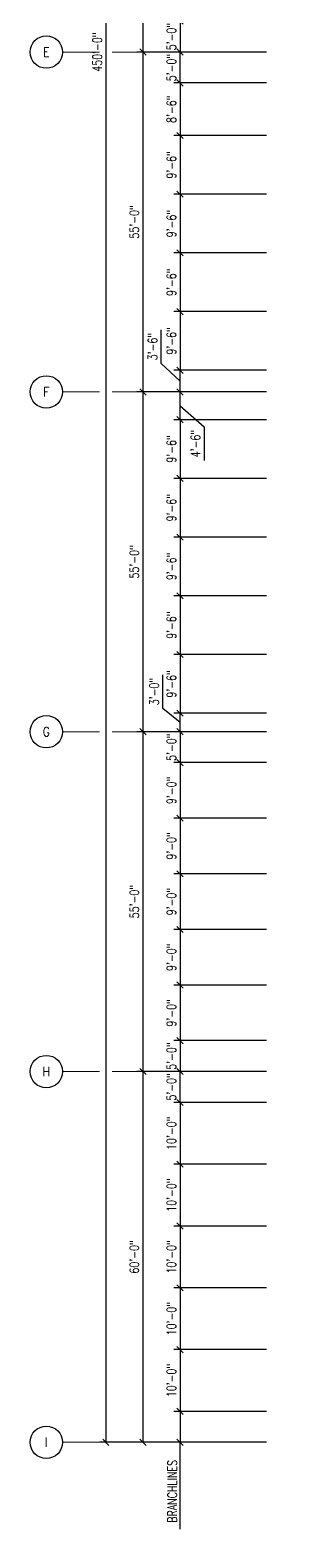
# Model space of a CAD drawing. Extents: x -14553 to 17595, y -13361 to 12610.
# Drawn here: x -1597 to -1114, y -5578 to -2657 of the extents above; entities that cross this region are included whole.
import ezdxf
from ezdxf.enums import TextEntityAlignment as Align

# ---------------------------------------------------------------- set-up
doc = ezdxf.new("R2010")
doc.units = 0
doc.header["$LTSCALE"] = 0.5
doc.header["$MEASUREMENT"] = 0
doc.layers.get('0').update_dxf_attribs({"linetype": 'CONTINUOUS'})
doc.layers.get('DEFPOINTS').update_dxf_attribs({"linetype": 'CONTINUOUS'})
doc.layers.add('Dim-Grid', color=11, linetype='CONTINUOUS', lineweight=20)
doc.layers.add('Grid-Bubbles', color=2, linetype='CONTINUOUS')
doc.styles.add('SECTION-ATTRIB-BOLD', font='simplex.shx', dxfattribs={"width": 0.75})
doc.styles.get("Standard").update_dxf_attribs({"font": 'SIMPLEX.SHX', "width": 0.75})
doc.dimstyles.new('NMBS T192', dxfattribs={"dimscale": 192, "dimtxt": 0.09375, "dimasz": 0.0625, "dimexe": 0.0625, "dimexo": 0.125, "dimgap": 0.03125, "dimtad": 1, "dimdec": 4, "dimrnd": 0.0625, "dimzin": 3, "dimdsep": 46, "dimlunit": 4, "dimtxsty": 'Standard', "dimblk1": 'OBLIQUE', "dimblk2": 'OBLIQUE', "dimsah": 1, "dimcen": -0.125, "dimclrt": 2, "dimadec": 0, "dimazin": 0, "dimtfac": 0.625, "dimtdec": 4, "dimtmove": 0, "dimatfit": 2, "dimfxl": 0.0625, "dimtvp": 0.7, "dimtolj": 1, "dimtzin": 3, "dimarcsym": 0})

# ---------------------------------------------------------------- blocks, each defined once
blk = doc.blocks.new('_OBLIQUE')
at = {"color": 0, "linetype": 'ByBlock'}
blk.add_line((-0.5, -0.5), (0.5, 0.5), dxfattribs=at)
blk = doc.blocks.new('*D263')
at = {"layer": 'DEFPOINTS', "color": 0, "transparency": 16777216}
for p in [(-1113.7, -2040), (-1377.7, -2700), (-1113.7, -2700)]:
    blk.add_point(p, dxfattribs=at)
at = {"layer": 'Dim-Grid', "color": 0, "lineweight": -2, "transparency": 16777216}
for p, q in [((-1137.7, -2040), (-1389.7, -2040)), ((-1377.7, -2040), (-1377.7, -2700)), ((-1137.7, -2700), (-1389.7, -2700))]:
    blk.add_line(p, q, dxfattribs=at)
at = {"layer": 'Dim-Grid', "color": 0, "lineweight": -2, "transparency": 16777216, "xscale": 12, "yscale": 12, "zscale": 12}
for p, rotation in [((-1377.7, -2040), 90), ((-1377.7, -2700), 270)]:
    blk.add_blockref('_OBLIQUE', p, dxfattribs=dict(at, rotation=rotation))
at = {"layer": 'Dim-Grid', "color": 2, "transparency": 16777216, "insert": (-1394.4, -2370), "char_height": 18, "attachment_point": 5, "rotation": 90}
blk.add_mtext('\\A1;55\'-0"', dxfattribs=at)
blk = doc.blocks.new('Grid-Bub')
at = {"color": 0}
blk.add_circle((0, 0), 0.164, dxfattribs=at)
at = {"style": 'SECTION-ATTRIB-BOLD', "width": 0.875}
blk.add_attdef('LABEL', text='', height=0.0938, dxfattribs=at).set_placement((0, 0), align=Align.MIDDLE_CENTER)
blk = doc.blocks.new('*D264')
at = {"layer": 'DEFPOINTS', "color": 0, "transparency": 16777216}
for p in [(-1113.7, -2700), (-1377.7, -3360), (-1113.7, -3360)]:
    blk.add_point(p, dxfattribs=at)
at = {"layer": 'Dim-Grid', "color": 0, "lineweight": -2, "transparency": 16777216}
for p, q in [((-1137.7, -2700), (-1389.7, -2700)), ((-1377.7, -2700), (-1377.7, -3360)), ((-1137.7, -3360), (-1389.7, -3360))]:
    blk.add_line(p, q, dxfattribs=at)
at = {"layer": 'Dim-Grid', "color": 0, "lineweight": -2, "transparency": 16777216, "xscale": 12, "yscale": 12, "zscale": 12}
for p, rotation in [((-1377.7, -2700), 90), ((-1377.7, -3360), 270)]:
    blk.add_blockref('_OBLIQUE', p, dxfattribs=dict(at, rotation=rotation))
at = {"layer": 'Dim-Grid', "color": 2, "transparency": 16777216, "insert": (-1394.4, -3030), "char_height": 18, "attachment_point": 5, "rotation": 90}
blk.add_mtext('\\A1;55\'-0"', dxfattribs=at)
blk = doc.blocks.new('*D265')
at = {"layer": 'DEFPOINTS', "color": 0, "transparency": 16777216}
for p in [(-1113.7, -3360), (-1377.7, -4020), (-1113.7, -4020)]:
    blk.add_point(p, dxfattribs=at)
at = {"layer": 'Dim-Grid', "color": 0, "lineweight": -2, "transparency": 16777216}
for p, q in [((-1137.7, -3360), (-1389.7, -3360)), ((-1377.7, -3360), (-1377.7, -4020)), ((-1137.7, -4020), (-1389.7, -4020))]:
    blk.add_line(p, q, dxfattribs=at)
at = {"layer": 'Dim-Grid', "color": 0, "lineweight": -2, "transparency": 16777216, "xscale": 12, "yscale": 12, "zscale": 12}
for p, rotation in [((-1377.7, -3360), 90), ((-1377.7, -4020), 270)]:
    blk.add_blockref('_OBLIQUE', p, dxfattribs=dict(at, rotation=rotation))
at = {"layer": 'Dim-Grid', "color": 2, "transparency": 16777216, "insert": (-1394.4, -3690), "char_height": 18, "attachment_point": 5, "rotation": 90}
blk.add_mtext('\\A1;55\'-0"', dxfattribs=at)
blk = doc.blocks.new('*D266')
at = {"layer": 'DEFPOINTS', "color": 0, "transparency": 16777216}
for p in [(-1113.7, -4020), (-1377.7, -4680), (-1113.7, -4680)]:
    blk.add_point(p, dxfattribs=at)
at = {"layer": 'Dim-Grid', "color": 0, "lineweight": -2, "transparency": 16777216}
for p, q in [((-1137.7, -4020), (-1389.7, -4020)), ((-1377.7, -4020), (-1377.7, -4680)), ((-1137.7, -4680), (-1389.7, -4680))]:
    blk.add_line(p, q, dxfattribs=at)
at = {"layer": 'Dim-Grid', "color": 0, "lineweight": -2, "transparency": 16777216, "xscale": 12, "yscale": 12, "zscale": 12}
for p, rotation in [((-1377.7, -4020), 90), ((-1377.7, -4680), 270)]:
    blk.add_blockref('_OBLIQUE', p, dxfattribs=dict(at, rotation=rotation))
at = {"layer": 'Dim-Grid', "color": 2, "transparency": 16777216, "insert": (-1394.4, -4350), "char_height": 18, "attachment_point": 5, "rotation": 90}
blk.add_mtext('\\A1;55\'-0"', dxfattribs=at)
blk = doc.blocks.new('*D267')
at = {"layer": 'DEFPOINTS', "color": 0, "transparency": 16777216}
for p in [(-1113.7, -4680), (-1377.7, -5400), (-1113.7, -5400)]:
    blk.add_point(p, dxfattribs=at)
at = {"layer": 'Dim-Grid', "color": 0, "lineweight": -2, "transparency": 16777216}
for p, q in [((-1137.7, -4680), (-1389.7, -4680)), ((-1377.7, -4680), (-1377.7, -5400)), ((-1137.7, -5400), (-1389.7, -5400))]:
    blk.add_line(p, q, dxfattribs=at)
at = {"layer": 'Dim-Grid', "color": 0, "lineweight": -2, "transparency": 16777216, "xscale": 12, "yscale": 12, "zscale": 12}
for p, rotation in [((-1377.7, -4680), 90), ((-1377.7, -5400), 270)]:
    blk.add_blockref('_OBLIQUE', p, dxfattribs=dict(at, rotation=rotation))
at = {"layer": 'Dim-Grid', "color": 2, "transparency": 16777216, "insert": (-1394.4, -5040), "char_height": 18, "attachment_point": 5, "rotation": 90}
blk.add_mtext('\\A1;60\'-0"', dxfattribs=at)
blk = doc.blocks.new('*D268')
at = {"layer": 'DEFPOINTS', "color": 0, "transparency": 16777216}
for p in [(-1113.7, 0), (-1449.7, -5400), (-1113.7, -5400)]:
    blk.add_point(p, dxfattribs=at)
at = {"layer": 'Dim-Grid', "color": 0, "lineweight": -2, "transparency": 16777216}
for p, q in [((-1137.7, 0), (-1461.7, 0)), ((-1449.7, 0), (-1449.7, -5400)), ((-1137.7, -5400), (-1461.7, -5400))]:
    blk.add_line(p, q, dxfattribs=at)
at = {"layer": 'Dim-Grid', "color": 0, "lineweight": -2, "transparency": 16777216, "xscale": 12, "yscale": 12, "zscale": 12}
for p, rotation in [((-1449.7, 0), 90), ((-1449.7, -5400), 270)]:
    blk.add_blockref('_OBLIQUE', p, dxfattribs=dict(at, rotation=rotation))
at = {"layer": 'Dim-Grid', "color": 2, "transparency": 16777216, "insert": (-1466.4, -2700), "char_height": 18, "attachment_point": 5, "rotation": 90}
blk.add_mtext('\\A1;450\'-0"', dxfattribs=at)
blk = doc.blocks.new('*D288')
at = {"layer": 'DEFPOINTS', "color": 0, "transparency": 16777216}
for p in [(-1113.7, -2640), (-1305.7, -2700), (-1113.7, -2700)]:
    blk.add_point(p, dxfattribs=at)
at = {"layer": 'Dim-Grid', "color": 0, "lineweight": -2, "transparency": 16777216}
for p, q in [((-1137.7, -2640), (-1317.7, -2640)), ((-1305.7, -2640), (-1305.7, -2700)), ((-1137.7, -2700), (-1317.7, -2700))]:
    blk.add_line(p, q, dxfattribs=at)
at = {"layer": 'Dim-Grid', "color": 0, "lineweight": -2, "transparency": 16777216, "xscale": 12, "yscale": 12, "zscale": 12}
for p, rotation in [((-1305.7, -2640), 90), ((-1305.7, -2700), 270)]:
    blk.add_blockref('_OBLIQUE', p, dxfattribs=dict(at, rotation=rotation))
at = {"layer": 'Dim-Grid', "color": 2, "transparency": 16777216, "insert": (-1322.4, -2670), "char_height": 18, "attachment_point": 5, "rotation": 90}
blk.add_mtext('\\A1;5\'-0"', dxfattribs=at)
blk = doc.blocks.new('*D289')
at = {"layer": 'DEFPOINTS', "color": 0, "transparency": 16777216}
for p in [(-1305.7, -3984), (-1113.7, -3984), (-1113.7, -4020)]:
    blk.add_point(p, dxfattribs=at)
at = {"layer": 'Dim-Grid', "color": 0, "lineweight": -2, "transparency": 16777216}
for p, q in [((-1339.2, -3974.9), (-1339.2, -3909.5)), ((-1305.7, -4002), (-1339.2, -3974.9)), ((-1137.7, -3984), (-1317.7, -3984)), ((-1305.7, -4020), (-1305.7, -3984)), ((-1137.7, -4020), (-1317.7, -4020))]:
    blk.add_line(p, q, dxfattribs=at)
at = {"layer": 'Dim-Grid', "color": 0, "lineweight": -2, "transparency": 16777216, "xscale": 12, "yscale": 12, "zscale": 12}
for p, rotation in [((-1305.7, -3984), 90), ((-1305.7, -4020), 270)]:
    blk.add_blockref('_OBLIQUE', p, dxfattribs=dict(at, rotation=rotation))
at = {"layer": 'Dim-Grid', "color": 2, "transparency": 16777216, "insert": (-1355.9, -3942.2), "char_height": 18, "attachment_point": 5, "rotation": 90}
blk.add_mtext('\\A1;3\'-0"', dxfattribs=at)
blk = doc.blocks.new('*D290')
at = {"layer": 'DEFPOINTS', "color": 0, "transparency": 16777216}
for p in [(-1113.7, -4020), (-1305.7, -4080), (-1113.7, -4080)]:
    blk.add_point(p, dxfattribs=at)
at = {"layer": 'Dim-Grid', "color": 0, "lineweight": -2, "transparency": 16777216}
for p, q in [((-1137.7, -4020), (-1317.7, -4020)), ((-1305.7, -4020), (-1305.7, -4080)), ((-1137.7, -4080), (-1317.7, -4080))]:
    blk.add_line(p, q, dxfattribs=at)
at = {"layer": 'Dim-Grid', "color": 0, "lineweight": -2, "transparency": 16777216, "xscale": 12, "yscale": 12, "zscale": 12}
for p, rotation in [((-1305.7, -4020), 90), ((-1305.7, -4080), 270)]:
    blk.add_blockref('_OBLIQUE', p, dxfattribs=dict(at, rotation=rotation))
at = {"layer": 'Dim-Grid', "color": 2, "transparency": 16777216, "insert": (-1322.4, -4050), "char_height": 18, "attachment_point": 5, "rotation": 90}
blk.add_mtext('\\A1;5\'-0"', dxfattribs=at)
blk = doc.blocks.new('*D291')
at = {"layer": 'DEFPOINTS', "color": 0, "transparency": 16777216}
for p in [(-1113.7, -4080), (-1305.7, -4188), (-1113.7, -4188)]:
    blk.add_point(p, dxfattribs=at)
at = {"layer": 'Dim-Grid', "color": 0, "lineweight": -2, "transparency": 16777216}
for p, q in [((-1137.7, -4080), (-1317.7, -4080)), ((-1305.7, -4080), (-1305.7, -4188)), ((-1137.7, -4188), (-1317.7, -4188))]:
    blk.add_line(p, q, dxfattribs=at)
at = {"layer": 'Dim-Grid', "color": 0, "lineweight": -2, "transparency": 16777216, "xscale": 12, "yscale": 12, "zscale": 12}
for p, rotation in [((-1305.7, -4080), 90), ((-1305.7, -4188), 270)]:
    blk.add_blockref('_OBLIQUE', p, dxfattribs=dict(at, rotation=rotation))
at = {"layer": 'Dim-Grid', "color": 2, "transparency": 16777216, "insert": (-1322.4, -4134), "char_height": 18, "attachment_point": 5, "rotation": 90}
blk.add_mtext('\\A1;9\'-0"', dxfattribs=at)
blk = doc.blocks.new('*D292')
at = {"layer": 'DEFPOINTS', "color": 0, "transparency": 16777216}
for p in [(-1113.7, -4188), (-1305.7, -4296), (-1113.7, -4296)]:
    blk.add_point(p, dxfattribs=at)
at = {"layer": 'Dim-Grid', "color": 0, "lineweight": -2, "transparency": 16777216}
for p, q in [((-1137.7, -4188), (-1317.7, -4188)), ((-1305.7, -4188), (-1305.7, -4296)), ((-1137.7, -4296), (-1317.7, -4296))]:
    blk.add_line(p, q, dxfattribs=at)
at = {"layer": 'Dim-Grid', "color": 0, "lineweight": -2, "transparency": 16777216, "xscale": 12, "yscale": 12, "zscale": 12}
for p, rotation in [((-1305.7, -4188), 90), ((-1305.7, -4296), 270)]:
    blk.add_blockref('_OBLIQUE', p, dxfattribs=dict(at, rotation=rotation))
at = {"layer": 'Dim-Grid', "color": 2, "transparency": 16777216, "insert": (-1322.4, -4242), "char_height": 18, "attachment_point": 5, "rotation": 90}
blk.add_mtext('\\A1;9\'-0"', dxfattribs=at)
blk = doc.blocks.new('*D293')
at = {"layer": 'DEFPOINTS', "color": 0, "transparency": 16777216}
for p in [(-1113.7, -4296), (-1305.7, -4404), (-1113.7, -4404)]:
    blk.add_point(p, dxfattribs=at)
at = {"layer": 'Dim-Grid', "color": 0, "lineweight": -2, "transparency": 16777216}
for p, q in [((-1137.7, -4296), (-1317.7, -4296)), ((-1305.7, -4296), (-1305.7, -4404)), ((-1137.7, -4404), (-1317.7, -4404))]:
    blk.add_line(p, q, dxfattribs=at)
at = {"layer": 'Dim-Grid', "color": 0, "lineweight": -2, "transparency": 16777216, "xscale": 12, "yscale": 12, "zscale": 12}
for p, rotation in [((-1305.7, -4296), 90), ((-1305.7, -4404), 270)]:
    blk.add_blockref('_OBLIQUE', p, dxfattribs=dict(at, rotation=rotation))
at = {"layer": 'Dim-Grid', "color": 2, "transparency": 16777216, "insert": (-1322.4, -4350), "char_height": 18, "attachment_point": 5, "rotation": 90}
blk.add_mtext('\\A1;9\'-0"', dxfattribs=at)
blk = doc.blocks.new('*D294')
at = {"layer": 'DEFPOINTS', "color": 0, "transparency": 16777216}
for p in [(-1113.7, -4404), (-1305.7, -4512), (-1113.7, -4512)]:
    blk.add_point(p, dxfattribs=at)
at = {"layer": 'Dim-Grid', "color": 0, "lineweight": -2, "transparency": 16777216}
for p, q in [((-1137.7, -4404), (-1317.7, -4404)), ((-1305.7, -4404), (-1305.7, -4512)), ((-1137.7, -4512), (-1317.7, -4512))]:
    blk.add_line(p, q, dxfattribs=at)
at = {"layer": 'Dim-Grid', "color": 0, "lineweight": -2, "transparency": 16777216, "xscale": 12, "yscale": 12, "zscale": 12}
for p, rotation in [((-1305.7, -4404), 90), ((-1305.7, -4512), 270)]:
    blk.add_blockref('_OBLIQUE', p, dxfattribs=dict(at, rotation=rotation))
at = {"layer": 'Dim-Grid', "color": 2, "transparency": 16777216, "insert": (-1322.4, -4458), "char_height": 18, "attachment_point": 5, "rotation": 90}
blk.add_mtext('\\A1;9\'-0"', dxfattribs=at)
blk = doc.blocks.new('*D295')
at = {"layer": 'DEFPOINTS', "color": 0, "transparency": 16777216}
for p in [(-1113.7, -4512), (-1305.7, -4620), (-1113.7, -4620)]:
    blk.add_point(p, dxfattribs=at)
at = {"layer": 'Dim-Grid', "color": 0, "lineweight": -2, "transparency": 16777216}
for p, q in [((-1137.7, -4512), (-1317.7, -4512)), ((-1305.7, -4512), (-1305.7, -4620)), ((-1137.7, -4620), (-1317.7, -4620))]:
    blk.add_line(p, q, dxfattribs=at)
at = {"layer": 'Dim-Grid', "color": 0, "lineweight": -2, "transparency": 16777216, "xscale": 12, "yscale": 12, "zscale": 12}
for p, rotation in [((-1305.7, -4512), 90), ((-1305.7, -4620), 270)]:
    blk.add_blockref('_OBLIQUE', p, dxfattribs=dict(at, rotation=rotation))
at = {"layer": 'Dim-Grid', "color": 2, "transparency": 16777216, "insert": (-1322.4, -4566), "char_height": 18, "attachment_point": 5, "rotation": 90}
blk.add_mtext('\\A1;9\'-0"', dxfattribs=at)
blk = doc.blocks.new('*D296')
at = {"layer": 'DEFPOINTS', "color": 0, "transparency": 16777216}
for p in [(-1113.7, -4620), (-1305.7, -4680), (-1113.7, -4680)]:
    blk.add_point(p, dxfattribs=at)
at = {"layer": 'Dim-Grid', "color": 0, "lineweight": -2, "transparency": 16777216}
for p, q in [((-1137.7, -4620), (-1317.7, -4620)), ((-1305.7, -4620), (-1305.7, -4680)), ((-1137.7, -4680), (-1317.7, -4680))]:
    blk.add_line(p, q, dxfattribs=at)
at = {"layer": 'Dim-Grid', "color": 0, "lineweight": -2, "transparency": 16777216, "xscale": 12, "yscale": 12, "zscale": 12}
for p, rotation in [((-1305.7, -4620), 90), ((-1305.7, -4680), 270)]:
    blk.add_blockref('_OBLIQUE', p, dxfattribs=dict(at, rotation=rotation))
at = {"layer": 'Dim-Grid', "color": 2, "transparency": 16777216, "insert": (-1322.4, -4650), "char_height": 18, "attachment_point": 5, "rotation": 90}
blk.add_mtext('\\A1;5\'-0"', dxfattribs=at)
blk = doc.blocks.new('*D297')
at = {"layer": 'DEFPOINTS', "color": 0, "transparency": 16777216}
for p in [(-1305.7, -4680), (-1113.7, -4680), (-1113.7, -4740)]:
    blk.add_point(p, dxfattribs=at)
at = {"layer": 'Dim-Grid', "color": 0, "lineweight": -2, "transparency": 16777216}
for p, q in [((-1137.7, -4680), (-1317.7, -4680)), ((-1305.7, -4740), (-1305.7, -4680)), ((-1137.7, -4740), (-1317.7, -4740))]:
    blk.add_line(p, q, dxfattribs=at)
at = {"layer": 'Dim-Grid', "color": 0, "lineweight": -2, "transparency": 16777216, "xscale": 12, "yscale": 12, "zscale": 12}
for p, rotation in [((-1305.7, -4680), 90), ((-1305.7, -4740), 270)]:
    blk.add_blockref('_OBLIQUE', p, dxfattribs=dict(at, rotation=rotation))
at = {"layer": 'Dim-Grid', "color": 2, "transparency": 16777216, "insert": (-1322.4, -4710), "char_height": 18, "attachment_point": 5, "rotation": 90}
blk.add_mtext('\\A1;5\'-0"', dxfattribs=at)
blk = doc.blocks.new('*D298')
at = {"layer": 'DEFPOINTS', "color": 0, "transparency": 16777216}
for p in [(-1113.7, -4740), (-1305.7, -4860), (-1113.7, -4860)]:
    blk.add_point(p, dxfattribs=at)
at = {"layer": 'Dim-Grid', "color": 0, "lineweight": -2, "transparency": 16777216}
for p, q in [((-1137.7, -4740), (-1317.7, -4740)), ((-1305.7, -4740), (-1305.7, -4860)), ((-1137.7, -4860), (-1317.7, -4860))]:
    blk.add_line(p, q, dxfattribs=at)
at = {"layer": 'Dim-Grid', "color": 0, "lineweight": -2, "transparency": 16777216, "xscale": 12, "yscale": 12, "zscale": 12}
for p, rotation in [((-1305.7, -4740), 90), ((-1305.7, -4860), 270)]:
    blk.add_blockref('_OBLIQUE', p, dxfattribs=dict(at, rotation=rotation))
at = {"layer": 'Dim-Grid', "color": 2, "transparency": 16777216, "insert": (-1322.4, -4800), "char_height": 18, "attachment_point": 5, "rotation": 90}
blk.add_mtext('\\A1;10\'-0"', dxfattribs=at)
blk = doc.blocks.new('*D299')
at = {"layer": 'DEFPOINTS', "color": 0, "transparency": 16777216}
for p in [(-1113.7, -4860), (-1305.7, -4980), (-1113.7, -4980)]:
    blk.add_point(p, dxfattribs=at)
at = {"layer": 'Dim-Grid', "color": 0, "lineweight": -2, "transparency": 16777216}
for p, q in [((-1137.7, -4860), (-1317.7, -4860)), ((-1305.7, -4860), (-1305.7, -4980)), ((-1137.7, -4980), (-1317.7, -4980))]:
    blk.add_line(p, q, dxfattribs=at)
at = {"layer": 'Dim-Grid', "color": 0, "lineweight": -2, "transparency": 16777216, "xscale": 12, "yscale": 12, "zscale": 12}
for p, rotation in [((-1305.7, -4860), 90), ((-1305.7, -4980), 270)]:
    blk.add_blockref('_OBLIQUE', p, dxfattribs=dict(at, rotation=rotation))
at = {"layer": 'Dim-Grid', "color": 2, "transparency": 16777216, "insert": (-1322.4, -4920), "char_height": 18, "attachment_point": 5, "rotation": 90}
blk.add_mtext('\\A1;10\'-0"', dxfattribs=at)
blk = doc.blocks.new('*D300')
at = {"layer": 'DEFPOINTS', "color": 0, "transparency": 16777216}
for p in [(-1113.7, -4980), (-1305.7, -5100), (-1113.7, -5100)]:
    blk.add_point(p, dxfattribs=at)
at = {"layer": 'Dim-Grid', "color": 0, "lineweight": -2, "transparency": 16777216}
for p, q in [((-1137.7, -4980), (-1317.7, -4980)), ((-1305.7, -4980), (-1305.7, -5100)), ((-1137.7, -5100), (-1317.7, -5100))]:
    blk.add_line(p, q, dxfattribs=at)
at = {"layer": 'Dim-Grid', "color": 0, "lineweight": -2, "transparency": 16777216, "xscale": 12, "yscale": 12, "zscale": 12}
for p, rotation in [((-1305.7, -4980), 90), ((-1305.7, -5100), 270)]:
    blk.add_blockref('_OBLIQUE', p, dxfattribs=dict(at, rotation=rotation))
at = {"layer": 'Dim-Grid', "color": 2, "transparency": 16777216, "insert": (-1322.4, -5040), "char_height": 18, "attachment_point": 5, "rotation": 90}
blk.add_mtext('\\A1;10\'-0"', dxfattribs=at)
blk = doc.blocks.new('*D301')
at = {"layer": 'DEFPOINTS', "color": 0, "transparency": 16777216}
for p in [(-1113.7, -5100), (-1305.7, -5220), (-1113.7, -5220)]:
    blk.add_point(p, dxfattribs=at)
at = {"layer": 'Dim-Grid', "color": 0, "lineweight": -2, "transparency": 16777216}
for p, q in [((-1137.7, -5100), (-1317.7, -5100)), ((-1305.7, -5100), (-1305.7, -5220)), ((-1137.7, -5220), (-1317.7, -5220))]:
    blk.add_line(p, q, dxfattribs=at)
at = {"layer": 'Dim-Grid', "color": 0, "lineweight": -2, "transparency": 16777216, "xscale": 12, "yscale": 12, "zscale": 12}
for p, rotation in [((-1305.7, -5100), 90), ((-1305.7, -5220), 270)]:
    blk.add_blockref('_OBLIQUE', p, dxfattribs=dict(at, rotation=rotation))
at = {"layer": 'Dim-Grid', "color": 2, "transparency": 16777216, "insert": (-1322.4, -5160), "char_height": 18, "attachment_point": 5, "rotation": 90}
blk.add_mtext('\\A1;10\'-0"', dxfattribs=at)
blk = doc.blocks.new('*D302')
at = {"layer": 'DEFPOINTS', "color": 0, "transparency": 16777216}
for p in [(-1113.7, -5220), (-1305.7, -5340), (-1113.7, -5340)]:
    blk.add_point(p, dxfattribs=at)
at = {"layer": 'Dim-Grid', "color": 0, "lineweight": -2, "transparency": 16777216}
for p, q in [((-1137.7, -5220), (-1317.7, -5220)), ((-1305.7, -5220), (-1305.7, -5340)), ((-1137.7, -5340), (-1317.7, -5340))]:
    blk.add_line(p, q, dxfattribs=at)
at = {"layer": 'Dim-Grid', "color": 0, "lineweight": -2, "transparency": 16777216, "xscale": 12, "yscale": 12, "zscale": 12}
for p, rotation in [((-1305.7, -5220), 90), ((-1305.7, -5340), 270)]:
    blk.add_blockref('_OBLIQUE', p, dxfattribs=dict(at, rotation=rotation))
at = {"layer": 'Dim-Grid', "color": 2, "transparency": 16777216, "insert": (-1322.4, -5280), "char_height": 18, "attachment_point": 5, "rotation": 90}
blk.add_mtext('\\A1;10\'-0"', dxfattribs=at)
blk = doc.blocks.new('*D303')
at = {"layer": 'DEFPOINTS', "color": 0, "transparency": 16777216}
for p in [(-1113.7, -3870), (-1305.7, -3984), (-1113.7, -3984)]:
    blk.add_point(p, dxfattribs=at)
at = {"layer": 'Dim-Grid', "color": 0, "lineweight": -2, "transparency": 16777216}
for p, q in [((-1137.7, -3870), (-1317.7, -3870)), ((-1305.7, -3870), (-1305.7, -3984)), ((-1137.7, -3984), (-1317.7, -3984))]:
    blk.add_line(p, q, dxfattribs=at)
at = {"layer": 'Dim-Grid', "color": 0, "lineweight": -2, "transparency": 16777216, "xscale": 12, "yscale": 12, "zscale": 12}
for p, rotation in [((-1305.7, -3870), 90), ((-1305.7, -3984), 270)]:
    blk.add_blockref('_OBLIQUE', p, dxfattribs=dict(at, rotation=rotation))
at = {"layer": 'Dim-Grid', "color": 2, "transparency": 16777216, "insert": (-1322.4, -3927), "char_height": 18, "attachment_point": 5, "rotation": 90}
blk.add_mtext('\\A1;9\'-6"', dxfattribs=at)
blk = doc.blocks.new('*D304')
at = {"layer": 'DEFPOINTS', "color": 0, "transparency": 16777216}
for p in [(-1113.7, -3756), (-1305.7, -3870), (-1113.7, -3870)]:
    blk.add_point(p, dxfattribs=at)
at = {"layer": 'Dim-Grid', "color": 0, "lineweight": -2, "transparency": 16777216}
for p, q in [((-1137.7, -3756), (-1317.7, -3756)), ((-1305.7, -3756), (-1305.7, -3870)), ((-1137.7, -3870), (-1317.7, -3870))]:
    blk.add_line(p, q, dxfattribs=at)
at = {"layer": 'Dim-Grid', "color": 0, "lineweight": -2, "transparency": 16777216, "xscale": 12, "yscale": 12, "zscale": 12}
for p, rotation in [((-1305.7, -3756), 90), ((-1305.7, -3870), 270)]:
    blk.add_blockref('_OBLIQUE', p, dxfattribs=dict(at, rotation=rotation))
at = {"layer": 'Dim-Grid', "color": 2, "transparency": 16777216, "insert": (-1322.4, -3813), "char_height": 18, "attachment_point": 5, "rotation": 90}
blk.add_mtext('\\A1;9\'-6"', dxfattribs=at)
blk = doc.blocks.new('*D305')
at = {"layer": 'DEFPOINTS', "color": 0, "transparency": 16777216}
for p in [(-1113.7, -3642), (-1305.7, -3756), (-1113.7, -3756)]:
    blk.add_point(p, dxfattribs=at)
at = {"layer": 'Dim-Grid', "color": 0, "lineweight": -2, "transparency": 16777216}
for p, q in [((-1137.7, -3642), (-1317.7, -3642)), ((-1305.7, -3642), (-1305.7, -3756)), ((-1137.7, -3756), (-1317.7, -3756))]:
    blk.add_line(p, q, dxfattribs=at)
at = {"layer": 'Dim-Grid', "color": 0, "lineweight": -2, "transparency": 16777216, "xscale": 12, "yscale": 12, "zscale": 12}
for p, rotation in [((-1305.7, -3642), 90), ((-1305.7, -3756), 270)]:
    blk.add_blockref('_OBLIQUE', p, dxfattribs=dict(at, rotation=rotation))
at = {"layer": 'Dim-Grid', "color": 2, "transparency": 16777216, "insert": (-1322.4, -3699), "char_height": 18, "attachment_point": 5, "rotation": 90}
blk.add_mtext('\\A1;9\'-6"', dxfattribs=at)
blk = doc.blocks.new('*D306')
at = {"layer": 'DEFPOINTS', "color": 0, "transparency": 16777216}
for p in [(-1113.7, -3528), (-1305.7, -3642), (-1113.7, -3642)]:
    blk.add_point(p, dxfattribs=at)
at = {"layer": 'Dim-Grid', "color": 0, "lineweight": -2, "transparency": 16777216}
for p, q in [((-1137.7, -3528), (-1317.7, -3528)), ((-1305.7, -3528), (-1305.7, -3642)), ((-1137.7, -3642), (-1317.7, -3642))]:
    blk.add_line(p, q, dxfattribs=at)
at = {"layer": 'Dim-Grid', "color": 0, "lineweight": -2, "transparency": 16777216, "xscale": 12, "yscale": 12, "zscale": 12}
for p, rotation in [((-1305.7, -3528), 90), ((-1305.7, -3642), 270)]:
    blk.add_blockref('_OBLIQUE', p, dxfattribs=dict(at, rotation=rotation))
at = {"layer": 'Dim-Grid', "color": 2, "transparency": 16777216, "insert": (-1322.4, -3585), "char_height": 18, "attachment_point": 5, "rotation": 90}
blk.add_mtext('\\A1;9\'-6"', dxfattribs=at)
blk = doc.blocks.new('*D307')
at = {"layer": 'DEFPOINTS', "color": 0, "transparency": 16777216}
for p in [(-1113.7, -3414), (-1305.7, -3528), (-1113.7, -3528)]:
    blk.add_point(p, dxfattribs=at)
at = {"layer": 'Dim-Grid', "color": 0, "lineweight": -2, "transparency": 16777216}
for p, q in [((-1137.7, -3414), (-1317.7, -3414)), ((-1305.7, -3414), (-1305.7, -3528)), ((-1137.7, -3528), (-1317.7, -3528))]:
    blk.add_line(p, q, dxfattribs=at)
at = {"layer": 'Dim-Grid', "color": 0, "lineweight": -2, "transparency": 16777216, "xscale": 12, "yscale": 12, "zscale": 12}
for p, rotation in [((-1305.7, -3414), 90), ((-1305.7, -3528), 270)]:
    blk.add_blockref('_OBLIQUE', p, dxfattribs=dict(at, rotation=rotation))
at = {"layer": 'Dim-Grid', "color": 2, "transparency": 16777216, "insert": (-1322.4, -3471), "char_height": 18, "attachment_point": 5, "rotation": 90}
blk.add_mtext('\\A1;9\'-6"', dxfattribs=at)
blk = doc.blocks.new('*D308')
at = {"layer": 'DEFPOINTS', "color": 0, "transparency": 16777216}
for p in [(-1305.7, -3360), (-1113.7, -3360), (-1113.7, -3414)]:
    blk.add_point(p, dxfattribs=at)
at = {"layer": 'Dim-Grid', "color": 0, "lineweight": -2, "transparency": 16777216}
for p, q in [((-1137.7, -3360), (-1317.7, -3360)), ((-1305.7, -3414), (-1305.7, -3360)), ((-1305.7, -3387), (-1258.9, -3427.8)), ((-1137.7, -3414), (-1317.7, -3414)), ((-1258.9, -3427.8), (-1258.9, -3493.1))]:
    blk.add_line(p, q, dxfattribs=at)
at = {"layer": 'Dim-Grid', "color": 0, "lineweight": -2, "transparency": 16777216, "xscale": 12, "yscale": 12, "zscale": 12}
for p, rotation in [((-1305.7, -3360), 90), ((-1305.7, -3414), 270)]:
    blk.add_blockref('_OBLIQUE', p, dxfattribs=dict(at, rotation=rotation))
at = {"layer": 'Dim-Grid', "color": 2, "transparency": 16777216, "insert": (-1275.6, -3460.4), "char_height": 18, "attachment_point": 5, "rotation": 90}
blk.add_mtext('\\A1;4\'-6"', dxfattribs=at)
blk = doc.blocks.new('*D309')
at = {"layer": 'DEFPOINTS', "color": 0, "transparency": 16777216}
for p in [(-1305.7, -3318), (-1113.7, -3318), (-1113.7, -3360)]:
    blk.add_point(p, dxfattribs=at)
at = {"layer": 'Dim-Grid', "color": 0, "lineweight": -2, "transparency": 16777216}
for p, q in [((-1342.1, -3304.7), (-1342.1, -3239.4)), ((-1305.7, -3339), (-1342.1, -3304.7)), ((-1137.7, -3318), (-1317.7, -3318)), ((-1305.7, -3360), (-1305.7, -3318)), ((-1137.7, -3360), (-1317.7, -3360))]:
    blk.add_line(p, q, dxfattribs=at)
at = {"layer": 'Dim-Grid', "color": 0, "lineweight": -2, "transparency": 16777216, "xscale": 12, "yscale": 12, "zscale": 12}
for p, rotation in [((-1305.7, -3318), 90), ((-1305.7, -3360), 270)]:
    blk.add_blockref('_OBLIQUE', p, dxfattribs=dict(at, rotation=rotation))
at = {"layer": 'Dim-Grid', "color": 2, "transparency": 16777216, "insert": (-1358.9, -3272.1), "char_height": 18, "attachment_point": 5, "rotation": 90}
blk.add_mtext('\\A1;3\'-6"', dxfattribs=at)
blk = doc.blocks.new('*D310')
at = {"layer": 'DEFPOINTS', "color": 0, "transparency": 16777216}
for p in [(-1113.7, -3204), (-1305.7, -3318), (-1113.7, -3318)]:
    blk.add_point(p, dxfattribs=at)
at = {"layer": 'Dim-Grid', "color": 0, "lineweight": -2, "transparency": 16777216}
for p, q in [((-1137.7, -3204), (-1317.7, -3204)), ((-1305.7, -3204), (-1305.7, -3318)), ((-1137.7, -3318), (-1317.7, -3318))]:
    blk.add_line(p, q, dxfattribs=at)
at = {"layer": 'Dim-Grid', "color": 0, "lineweight": -2, "transparency": 16777216, "xscale": 12, "yscale": 12, "zscale": 12}
for p, rotation in [((-1305.7, -3204), 90), ((-1305.7, -3318), 270)]:
    blk.add_blockref('_OBLIQUE', p, dxfattribs=dict(at, rotation=rotation))
at = {"layer": 'Dim-Grid', "color": 2, "transparency": 16777216, "insert": (-1322.4, -3261), "char_height": 18, "attachment_point": 5, "rotation": 90}
blk.add_mtext('\\A1;9\'-6"', dxfattribs=at)
blk = doc.blocks.new('*D311')
at = {"layer": 'DEFPOINTS', "color": 0, "transparency": 16777216}
for p in [(-1113.7, -3090), (-1305.7, -3204), (-1113.7, -3204)]:
    blk.add_point(p, dxfattribs=at)
at = {"layer": 'Dim-Grid', "color": 0, "lineweight": -2, "transparency": 16777216}
for p, q in [((-1137.7, -3090), (-1317.7, -3090)), ((-1305.7, -3090), (-1305.7, -3204)), ((-1137.7, -3204), (-1317.7, -3204))]:
    blk.add_line(p, q, dxfattribs=at)
at = {"layer": 'Dim-Grid', "color": 0, "lineweight": -2, "transparency": 16777216, "xscale": 12, "yscale": 12, "zscale": 12}
for p, rotation in [((-1305.7, -3090), 90), ((-1305.7, -3204), 270)]:
    blk.add_blockref('_OBLIQUE', p, dxfattribs=dict(at, rotation=rotation))
at = {"layer": 'Dim-Grid', "color": 2, "transparency": 16777216, "insert": (-1322.4, -3147), "char_height": 18, "attachment_point": 5, "rotation": 90}
blk.add_mtext('\\A1;9\'-6"', dxfattribs=at)
blk = doc.blocks.new('*D312')
at = {"layer": 'DEFPOINTS', "color": 0, "transparency": 16777216}
for p in [(-1113.7, -2976), (-1305.7, -3090), (-1113.7, -3090)]:
    blk.add_point(p, dxfattribs=at)
at = {"layer": 'Dim-Grid', "color": 0, "lineweight": -2, "transparency": 16777216}
for p, q in [((-1137.7, -2976), (-1317.7, -2976)), ((-1305.7, -2976), (-1305.7, -3090)), ((-1137.7, -3090), (-1317.7, -3090))]:
    blk.add_line(p, q, dxfattribs=at)
at = {"layer": 'Dim-Grid', "color": 0, "lineweight": -2, "transparency": 16777216, "xscale": 12, "yscale": 12, "zscale": 12}
for p, rotation in [((-1305.7, -2976), 90), ((-1305.7, -3090), 270)]:
    blk.add_blockref('_OBLIQUE', p, dxfattribs=dict(at, rotation=rotation))
at = {"layer": 'Dim-Grid', "color": 2, "transparency": 16777216, "insert": (-1322.4, -3033), "char_height": 18, "attachment_point": 5, "rotation": 90}
blk.add_mtext('\\A1;9\'-6"', dxfattribs=at)
blk = doc.blocks.new('*D313')
at = {"layer": 'DEFPOINTS', "color": 0, "transparency": 16777216}
for p in [(-1113.7, -2862), (-1305.7, -2976), (-1113.7, -2976)]:
    blk.add_point(p, dxfattribs=at)
at = {"layer": 'Dim-Grid', "color": 0, "lineweight": -2, "transparency": 16777216}
for p, q in [((-1137.7, -2862), (-1317.7, -2862)), ((-1305.7, -2862), (-1305.7, -2976)), ((-1137.7, -2976), (-1317.7, -2976))]:
    blk.add_line(p, q, dxfattribs=at)
at = {"layer": 'Dim-Grid', "color": 0, "lineweight": -2, "transparency": 16777216, "xscale": 12, "yscale": 12, "zscale": 12}
for p, rotation in [((-1305.7, -2862), 90), ((-1305.7, -2976), 270)]:
    blk.add_blockref('_OBLIQUE', p, dxfattribs=dict(at, rotation=rotation))
at = {"layer": 'Dim-Grid', "color": 2, "transparency": 16777216, "insert": (-1322.4, -2919), "char_height": 18, "attachment_point": 5, "rotation": 90}
blk.add_mtext('\\A1;9\'-6"', dxfattribs=at)
blk = doc.blocks.new('*D314')
at = {"layer": 'DEFPOINTS', "color": 0, "transparency": 16777216}
for p in [(-1113.7, -2760), (-1305.7, -2862), (-1113.7, -2862)]:
    blk.add_point(p, dxfattribs=at)
at = {"layer": 'Dim-Grid', "color": 0, "lineweight": -2, "transparency": 16777216}
for p, q in [((-1137.7, -2760), (-1317.7, -2760)), ((-1305.7, -2760), (-1305.7, -2862)), ((-1137.7, -2862), (-1317.7, -2862))]:
    blk.add_line(p, q, dxfattribs=at)
at = {"layer": 'Dim-Grid', "color": 0, "lineweight": -2, "transparency": 16777216, "xscale": 12, "yscale": 12, "zscale": 12}
for p, rotation in [((-1305.7, -2760), 90), ((-1305.7, -2862), 270)]:
    blk.add_blockref('_OBLIQUE', p, dxfattribs=dict(at, rotation=rotation))
at = {"layer": 'Dim-Grid', "color": 2, "transparency": 16777216, "insert": (-1322.4, -2811), "char_height": 18, "attachment_point": 5, "rotation": 90}
blk.add_mtext('\\A1;8\'-6"', dxfattribs=at)
blk = doc.blocks.new('*D315')
at = {"layer": 'DEFPOINTS', "color": 0, "transparency": 16777216}
for p in [(-1305.7, -2700), (-1113.7, -2700), (-1113.7, -2760)]:
    blk.add_point(p, dxfattribs=at)
at = {"layer": 'Dim-Grid', "color": 0, "lineweight": -2, "transparency": 16777216}
for p, q in [((-1137.7, -2700), (-1317.7, -2700)), ((-1305.7, -2760), (-1305.7, -2700)), ((-1137.7, -2760), (-1317.7, -2760))]:
    blk.add_line(p, q, dxfattribs=at)
at = {"layer": 'Dim-Grid', "color": 0, "lineweight": -2, "transparency": 16777216, "xscale": 12, "yscale": 12, "zscale": 12}
for p, rotation in [((-1305.7, -2700), 90), ((-1305.7, -2760), 270)]:
    blk.add_blockref('_OBLIQUE', p, dxfattribs=dict(at, rotation=rotation))
at = {"layer": 'Dim-Grid', "color": 2, "transparency": 16777216, "insert": (-1322.4, -2730), "char_height": 18, "attachment_point": 5, "rotation": 90}
blk.add_mtext('\\A1;5\'-0"', dxfattribs=at)
blk = doc.blocks.new('*D325')
at = {"layer": 'DEFPOINTS', "color": 0, "transparency": 16777216}
for p in [(-1113.7, -5340), (-1305.7, -5400), (-1113.7, -5400)]:
    blk.add_point(p, dxfattribs=at)
at = {"layer": 'Dim-Grid', "color": 0, "lineweight": -2, "transparency": 16777216}
for p, q in [((-1137.7, -5340), (-1317.7, -5340)), ((-1305.7, -5340), (-1305.7, -5400)), ((-1137.7, -5400), (-1317.7, -5400)), ((-1305.7, -5568.5), (-1305.7, -5400))]:
    blk.add_line(p, q, dxfattribs=at)
at = {"layer": 'Dim-Grid', "color": 0, "lineweight": -2, "transparency": 16777216, "xscale": 12, "yscale": 12, "zscale": 12}
for p, rotation in [((-1305.7, -5340), 90), ((-1305.7, -5400), 270)]:
    blk.add_blockref('_OBLIQUE', p, dxfattribs=dict(at, rotation=rotation))
at = {"layer": 'Dim-Grid', "color": 2, "transparency": 16777216, "insert": (-1320.7, -5495.3), "char_height": 18, "attachment_point": 5, "rotation": 90}
blk.add_mtext('\\A1;BRANCHLINES', dxfattribs=at)

msp = doc.modelspace()

# ---------------------------------------------------------------- linework, layer by layer
at = {"layer": 'Dim-Grid'}
for p, q in [((-1461.70789, -2700), (-1533.70789, -2700)), ((-1389.70789, -2700), (-1437.70789, -2700)), ((-1461.70789, -3360), (-1533.70789, -3360)), ((-1389.70789, -3360), (-1437.70789, -3360)), ((-1461.70789, -4020), (-1533.70789, -4020)), ((-1389.70789, -4020), (-1437.70789, -4020)), ((-1461.70789, -4680), (-1533.70789, -4680)), ((-1389.70789, -4680), (-1437.70789, -4680)), ((-1461.70789, -5400), (-1533.70789, -5400)), ((-1389.70789, -5400), (-1437.70789, -5400))]:
    msp.add_line(p, q, dxfattribs=at)

# ---------------------------------------------------------------- block references
at = {"layer": 'Grid-Bubbles', "xscale": 192, "yscale": 192}
for p, values in [((-1565.20789, -2700), {'LABEL': 'E'}), ((-1565.20789, -3360), {'LABEL': 'F'}), ((-1565.20789, -4020), {'LABEL': 'G'}), ((-1565.20789, -4680), {'LABEL': 'H'}), ((-1565.20789, -5400), {'LABEL': 'I'})]:
    msp.add_blockref('Grid-Bub', p, dxfattribs=at).add_auto_attribs(values)

# ---------------------------------------------------------------- dimensions: what is measured, and where the dimension line sits
at = {"layer": 'Dim-Grid'}
for base, p1, p2, picture, middle in [((-1449.70789, -5400), (-1113.70789, 0), (-1113.70789, -5400), '*D268', (-1466.42217, -2700)), ((-1377.70789, -2700), (-1113.70789, -2040), (-1113.70789, -2700), '*D263', (-1394.42217, -2370)), ((-1377.70789, -3360), (-1113.70789, -2700), (-1113.70789, -3360), '*D264', (-1394.42217, -3030)), ((-1377.70789, -4020), (-1113.70789, -3360), (-1113.70789, -4020), '*D265', (-1394.42217, -3690)), ((-1377.70789, -4680), (-1113.70789, -4020), (-1113.70789, -4680), '*D266', (-1394.42217, -4350)), ((-1377.70789, -5400), (-1113.70789, -4680), (-1113.70789, -5400), '*D267', (-1394.42217, -5040))]:
    dim = msp.add_linear_dim(base=base, p1=p1, p2=p2, angle=90, dimstyle='NMBS T192', dxfattribs=at)
    dim.commit()
    dim.dimension.update_dxf_attribs({"geometry": picture, "text_midpoint": middle})
for base, p1, p2, angle, picture, middle in [((-1305.70789, -2700), (-1113.70789, -2640), (-1113.70789, -2700), 90, '*D288', (-1305.70789, -2670)), ((-1305.70789, -2700), (-1113.70789, -2760), (-1113.70789, -2700), 270, '*D315', (-1305.70789, -2730)), ((-1305.70789, -3318), (-1113.70789, -3360), (-1113.70789, -3318), 270, '*D309', (-1342.13646, -3298.73127)), ((-1305.70789, -3360), (-1113.70789, -3414), (-1113.70789, -3360), 270, '*D308', (-1258.91246, -3433.76854)), ((-1305.70789, -3984), (-1113.70789, -4020), (-1113.70789, -3984), 270, '*D289', (-1339.21049, -3968.88966)), ((-1305.70789, -4080), (-1113.70789, -4020), (-1113.70789, -4080), 270, '*D290', (-1305.70789, -4050)), ((-1305.70789, -4680), (-1113.70789, -4620), (-1113.70789, -4680), 270, '*D296', (-1305.70789, -4650)), ((-1305.70789, -4680), (-1113.70789, -4740), (-1113.70789, -4680), 90, '*D297', (-1305.70789, -4710))]:
    dim = msp.add_linear_dim(base=base, p1=p1, p2=p2, angle=angle, dimstyle='NMBS T192', override={"dimtmove": 1}, dxfattribs=at)
    dim.commit()
    dim.dimension.update_dxf_attribs({"geometry": picture, "text_midpoint": middle, "dimtype": 160})
for base, p1, p2, picture, middle in [((-1305.70789, -2862), (-1113.70789, -2760), (-1113.70789, -2862), '*D314', (-1322.42217, -2811)), ((-1305.70789, -2976), (-1113.70789, -2862), (-1113.70789, -2976), '*D313', (-1322.42217, -2919)), ((-1305.70789, -3090), (-1113.70789, -2976), (-1113.70789, -3090), '*D312', (-1322.42217, -3033)), ((-1305.70789, -3204), (-1113.70789, -3090), (-1113.70789, -3204), '*D311', (-1322.42217, -3147)), ((-1305.70789, -3318), (-1113.70789, -3204), (-1113.70789, -3318), '*D310', (-1322.42217, -3261)), ((-1305.70789, -3528), (-1113.70789, -3414), (-1113.70789, -3528), '*D307', (-1322.42217, -3471)), ((-1305.70789, -3642), (-1113.70789, -3528), (-1113.70789, -3642), '*D306', (-1322.42217, -3585)), ((-1305.70789, -3756), (-1113.70789, -3642), (-1113.70789, -3756), '*D305', (-1322.42217, -3699)), ((-1305.70789, -3870), (-1113.70789, -3756), (-1113.70789, -3870), '*D304', (-1322.42217, -3813)), ((-1305.70789, -3984), (-1113.70789, -3870), (-1113.70789, -3984), '*D303', (-1322.42217, -3927)), ((-1305.70789, -4188), (-1113.70789, -4080), (-1113.70789, -4188), '*D291', (-1322.42217, -4134)), ((-1305.70789, -4296), (-1113.70789, -4188), (-1113.70789, -4296), '*D292', (-1322.42217, -4242)), ((-1305.70789, -4404), (-1113.70789, -4296), (-1113.70789, -4404), '*D293', (-1322.42217, -4350)), ((-1305.70789, -4512), (-1113.70789, -4404), (-1113.70789, -4512), '*D294', (-1322.42217, -4458)), ((-1305.70789, -4620), (-1113.70789, -4512), (-1113.70789, -4620), '*D295', (-1322.42217, -4566)), ((-1305.70789, -4860), (-1113.70789, -4740), (-1113.70789, -4860), '*D298', (-1322.42217, -4800)), ((-1305.70789, -4980), (-1113.70789, -4860), (-1113.70789, -4980), '*D299', (-1322.42217, -4920)), ((-1305.70789, -5100), (-1113.70789, -4980), (-1113.70789, -5100), '*D300', (-1322.42217, -5040)), ((-1305.70789, -5220), (-1113.70789, -5100), (-1113.70789, -5220), '*D301', (-1322.42217, -5160)), ((-1305.70789, -5340), (-1113.70789, -5220), (-1113.70789, -5340), '*D302', (-1322.42217, -5280))]:
    dim = msp.add_linear_dim(base=base, p1=p1, p2=p2, angle=270, dimstyle='NMBS T192', override={"dimtmove": 1}, dxfattribs=at)
    dim.commit()
    dim.dimension.update_dxf_attribs({"geometry": picture, "text_midpoint": middle})
dim = msp.add_linear_dim(base=(-1305.70789, -5400), p1=(-1113.70789, -5340), p2=(-1113.70789, -5400), angle=270, text='BRANCHLINES', dimstyle='NMBS T192', override={"dimtmove": 1}, dxfattribs=at)
dim.commit()
dim.dimension.update_dxf_attribs({"geometry": '*D325', "text_midpoint": (-1305.70789, -5495.32714), "dimtype": 160})

doc.saveas('drawing.dxf')
